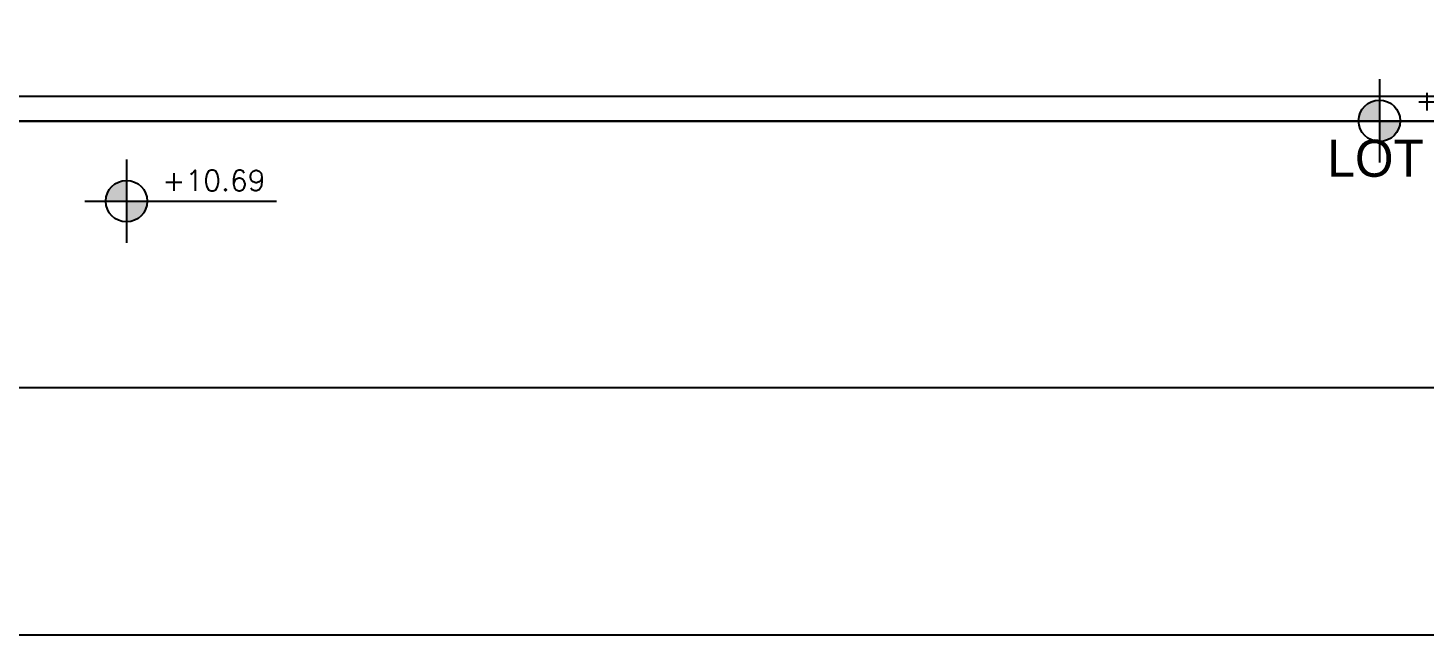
# Model space of a CAD drawing. Header units: metres. Extents: x -353217 to -351774, y -68080 to -67552.
# Drawn here: x -352335.33 to -352324.03, y -67887.88 to -67882.96 of the extents above; entities that cross this region are included whole.
import ezdxf

# ---------------------------------------------------------------- set-up
doc = ezdxf.new("R2010")
doc.units = ezdxf.units.M
doc.header["$MEASUREMENT"] = 0
for name, color, linetype in [('A-levels', 4, 'Continuous'), ('A-TEXT', 6, 'Continuous'), ('A-walls', 5, 'Continuous'), ('Dim', 40, 'Continuous'), ('lot', 3, 'Continuous')]:
    doc.layers.add(name, color=color, linetype=linetype)
doc.styles.add('ROMANS', font='romans', dxfattribs={"height": 0.4})

# ---------------------------------------------------------------- blocks, each defined once
blk = doc.blocks.new('planlev')
h = blk.add_hatch(color=256)
h.paths.add_polyline_path([(0, 0.2, 0.414214), (-0.2, 0), (0, 0)])
h.paths.add_polyline_path([(0.2, 0), (0, 0), (0, -0.2, 0.414214)])
for p, q in [((0, 0.4), (0, -0.4)), ((-0.4, 0), (1.445, 0))]:
    blk.add_line(p, q)
blk.add_circle((0, 0), 0.2)
at = {"style": 'ROMANS'}
for tag, p in [('LEVEL-NOTATION', (0.345, 0.099)), ('FINISH', (0.345, -0.301))]:
    blk.add_attdef(tag, p, '', height=0.2, dxfattribs=at)

msp = doc.modelspace()

# ---------------------------------------------------------------- linework, layer by layer
msp.add_line((-352365.3173362, -67883.7163974), (-352313.6370862, -67883.7163974))
at = {"layer": 'A-walls'}
msp.add_lwpolyline([(-352365.8865147, -67858.3676991), (-352365.9010108, -67857.8507424), (-352300.6136054, -67842.5440272), (-352300.0028345, -67868.5693195), (-352314.837922, -67868.7648419), (-352313.6866545, -67883.5163974), (-352365.1813172, -67883.5163974), (-352365.7463091, -67863.3676991)], dxfattribs=at)
at = {"layer": 'Dim'}
for points in [[(-352382.3910711, -67839.8752964), (-352289.3910711, -67839.8752964), (-352289.3910711, -67887.8752964), (-352382.3910711, -67887.8752964)], [(-352380.3910711, -67841.8752964), (-352291.3910711, -67841.8752964), (-352291.3910711, -67885.8752964), (-352380.3910711, -67885.8752964)]]:
    msp.add_lwpolyline(points, close=True, dxfattribs=at)
at = {"layer": 'lot'}
msp.add_lwpolyline([(-352366.1055053, -67857.6932632), (-352300.4194396, -67842.2930815), (-352299.7981486, -67868.7666391), (-352314.6219259, -67868.9620125), (-352313.4704376, -67883.7163974), (-352365.3757876, -67883.7163974), (-352366.1055053, -67857.6932632)], dxfattribs=at)

# ---------------------------------------------------------------- block references
at = {"layer": 'A-levels'}
ref = msp.add_blockref('planlev', (-352324.3962889, -67883.7132442), dxfattribs=dict(at, xscale=0.8399999999811084, yscale=0.8400000266188385, zscale=0.8399999999811084, rotation=0.01238904898646651))
ref.add_attrib('LEVEL-NOTATION', '+10.00', (-352324.1064367, -67883.6303206), dxfattribs={"height": 0.168, "rotation": 0.01238905, "style": 'ROMANS'})
ref = msp.add_blockref('planlev', (-352334.5367007, -67884.3634014), dxfattribs=dict(at, xscale=0.8399999999811084, yscale=0.8400000266188385, zscale=0.8399999999811084, rotation=0.01238904898646651))
ref.add_attrib('LEVEL-NOTATION', '+10.69', (-352334.2468484, -67884.2804778), dxfattribs={"height": 0.168, "rotation": 0.01238905, "style": 'ROMANS'})

# ---------------------------------------------------------------- texts
at = {"layer": 'A-TEXT'}
msp.add_text('LOT LIMIT', height=0.3, dxfattribs=at).set_placement((-352324.817214, -67884.1661027))

doc.saveas('drawing.dxf')
